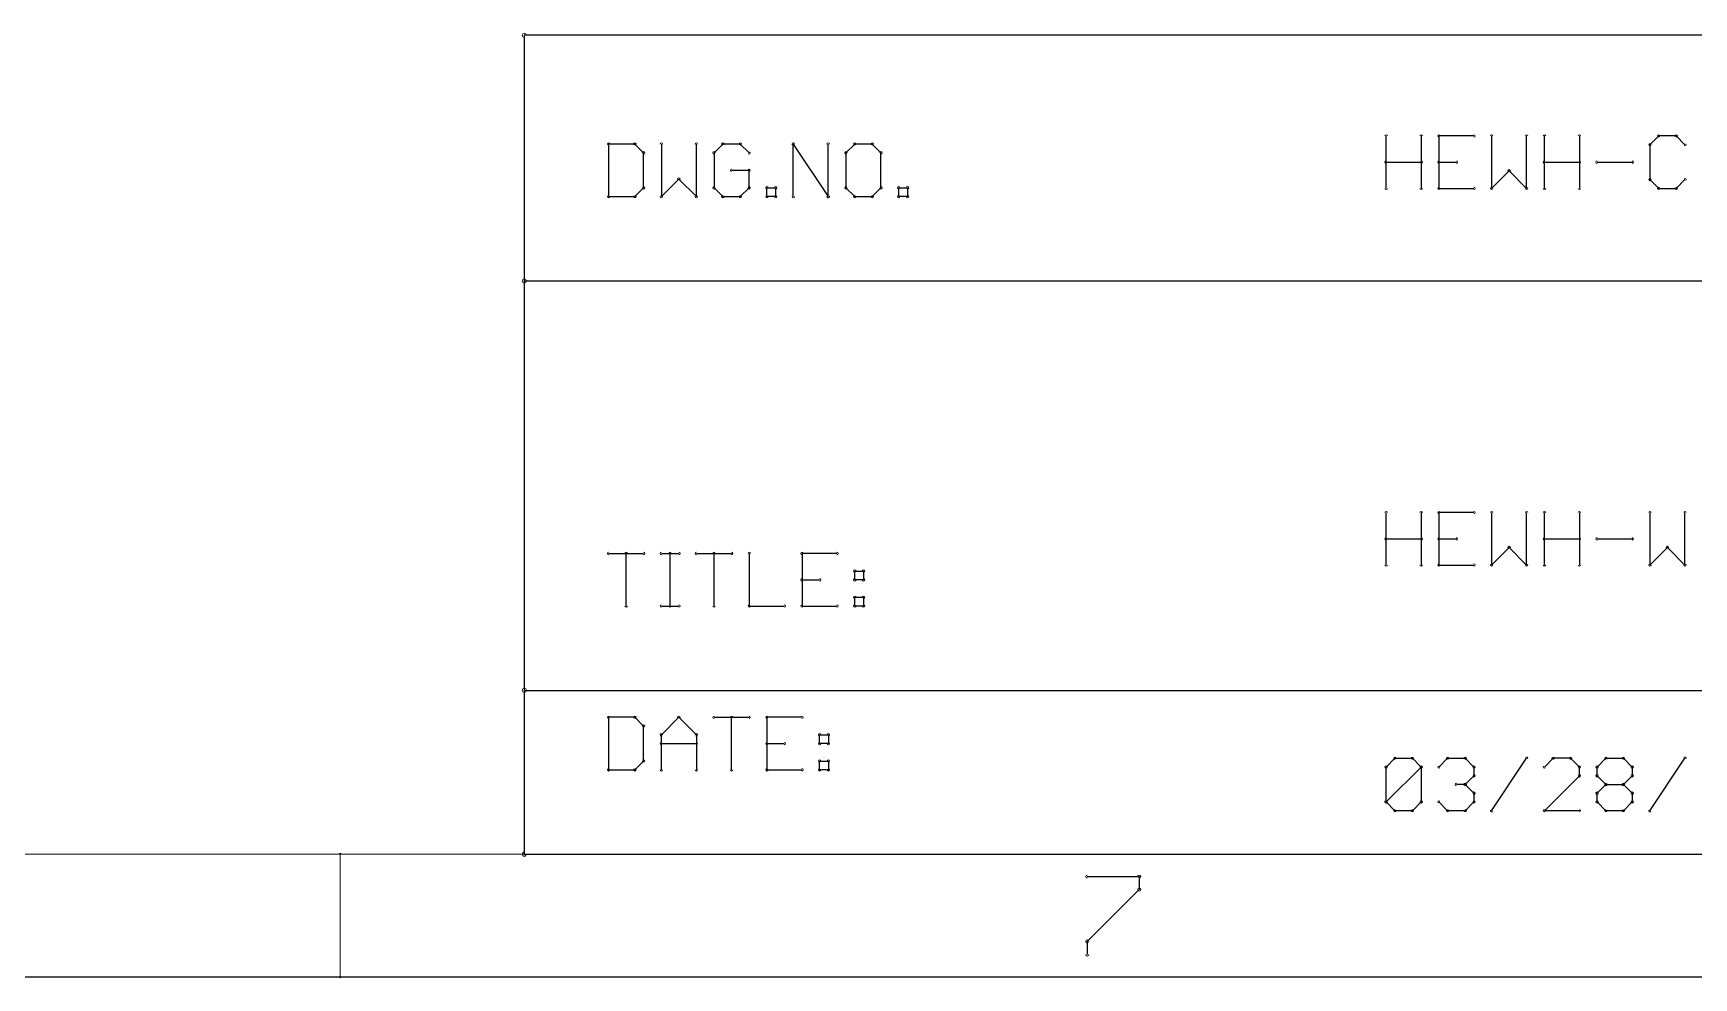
# Model space of a CAD drawing. Header units: inches. Extents: x 0 to 15.7, y 0.2 to 11.1.
# Drawn here: x 11.3 to 13.329, y 0.249 to 1.403 of the extents above; entities that cross this region are included whole.
import ezdxf

# ---------------------------------------------------------------- set-up
doc = ezdxf.new("R2010")
doc.units = ezdxf.units.IN
doc.header["$MEASUREMENT"] = 0
for name, color, linetype in [('94', 14, 'Continuous'), ('97', 94, 'Continuous'), ('TEXT', 4, 'Continuous')]:
    doc.layers.add(name, color=color, linetype=linetype)

msp = doc.modelspace()

# ---------------------------------------------------------------- linework, layer by layer
at = {"layer": '94', "lineweight": 25}
for p, q in [((11.9, 1.4), (11.9, 1.1)), ((14.4, 1.4), (11.9, 1.4)), ((12.003, 1.2671), (12.003, 1.203)), ((12.035, 1.2671), (12.003, 1.2671)), ((12.0457, 1.2564), (12.035, 1.2671)), ((12.0675, 1.2671), (12.0675, 1.203)), ((12.1102, 1.203), (12.1102, 1.2671)), ((12.1426, 1.2671), (12.1319, 1.2564)), ((12.1639, 1.2671), (12.1426, 1.2671)), ((12.1746, 1.2564), (12.1639, 1.2671)), ((12.2286, 1.203), (12.2286, 1.2671)), ((12.2286, 1.2671), (12.2713, 1.203)), ((12.2713, 1.203), (12.2713, 1.2671)), ((12.3037, 1.2671), (12.293, 1.2564)), ((12.3251, 1.2671), (12.3037, 1.2671)), ((12.3358, 1.2564), (12.3251, 1.2671)), ((12.0457, 1.2137), (12.0457, 1.2564)), ((12.1319, 1.2564), (12.1319, 1.2137)), ((12.293, 1.2564), (12.293, 1.2137)), ((12.3358, 1.2137), (12.3358, 1.2564)), ((12.0675, 1.203), (12.0888, 1.2244)), ((12.0888, 1.2244), (12.1102, 1.203)), ((12.1746, 1.235), (12.1533, 1.235)), ((12.1746, 1.2137), (12.1746, 1.235)), ((12.003, 1.203), (12.035, 1.203)), ((12.035, 1.203), (12.0457, 1.2137)), ((12.1319, 1.2137), (12.1426, 1.203)), ((12.1426, 1.203), (12.1639, 1.203)), ((12.1639, 1.203), (12.1746, 1.2137)), ((12.1964, 1.203), (12.1964, 1.2137)), ((12.1964, 1.2137), (12.207, 1.2137)), ((12.207, 1.203), (12.1964, 1.203)), ((12.207, 1.2137), (12.207, 1.203)), ((12.293, 1.2137), (12.3037, 1.203)), ((12.3037, 1.203), (12.3251, 1.203)), ((12.3251, 1.203), (12.3358, 1.2137)), ((12.3575, 1.203), (12.3575, 1.2137)), ((12.3575, 1.2137), (12.3682, 1.2137)), ((12.3682, 1.203), (12.3575, 1.203)), ((12.3682, 1.2137), (12.3682, 1.203)), ((11.9, 1.1), (11.9, 0.6)), ((11.9, 1.1), (14.4, 1.1)), ((12.003, 0.7671), (12.0457, 0.7671)), ((12.0244, 0.703), (12.0244, 0.7671)), ((12.0675, 0.7671), (12.0888, 0.7671)), ((12.0781, 0.703), (12.0781, 0.7671)), ((12.1104, 0.7671), (12.1531, 0.7671)), ((12.1318, 0.703), (12.1318, 0.7671)), ((12.1749, 0.7671), (12.1749, 0.703)), ((12.282, 0.7671), (12.2393, 0.7671)), ((12.2393, 0.7671), (12.2393, 0.703)), ((12.2393, 0.735), (12.2607, 0.735)), ((12.3038, 0.7457), (12.3145, 0.7457)), ((12.3038, 0.735), (12.3038, 0.7457)), ((12.3145, 0.735), (12.3038, 0.735)), ((12.3145, 0.7457), (12.3145, 0.735)), ((12.3038, 0.7137), (12.3145, 0.7137)), ((12.3038, 0.703), (12.3038, 0.7137)), ((12.3145, 0.7137), (12.3145, 0.703)), ((12.0675, 0.703), (12.0888, 0.703)), ((12.1749, 0.703), (12.2176, 0.703)), ((12.2393, 0.703), (12.282, 0.703)), ((12.3145, 0.703), (12.3038, 0.703)), ((11.9, 0.6), (11.9, 0.4)), ((11.9, 0.6), (15.5, 0.6)), ((12.003, 0.5671), (12.003, 0.503)), ((12.035, 0.5671), (12.003, 0.5671)), ((12.0457, 0.5564), (12.035, 0.5671)), ((12.0457, 0.5137), (12.0457, 0.5564)), ((12.0675, 0.5457), (12.0888, 0.5671)), ((12.0888, 0.5671), (12.1102, 0.5457)), ((12.1319, 0.5671), (12.1746, 0.5671)), ((12.1533, 0.503), (12.1533, 0.5671)), ((12.2391, 0.5671), (12.1964, 0.5671)), ((12.1964, 0.5671), (12.1964, 0.503)), ((12.0675, 0.503), (12.0675, 0.5457)), ((12.0675, 0.535), (12.1102, 0.535)), ((12.1102, 0.5457), (12.1102, 0.503)), ((12.1964, 0.535), (12.2177, 0.535)), ((12.2608, 0.5457), (12.2715, 0.5457)), ((12.2608, 0.535), (12.2608, 0.5457)), ((12.2715, 0.535), (12.2608, 0.535)), ((12.2715, 0.5457), (12.2715, 0.535)), ((12.035, 0.503), (12.0457, 0.5137)), ((12.2608, 0.5137), (12.2715, 0.5137)), ((12.2608, 0.503), (12.2608, 0.5137)), ((12.2715, 0.5137), (12.2715, 0.503)), ((12.003, 0.503), (12.035, 0.503)), ((12.1964, 0.503), (12.2391, 0.503)), ((12.2715, 0.503), (12.2608, 0.503)), ((11.9, 0.4), (14.4, 0.4))]:
    msp.add_line(p, q, dxfattribs=at)
at = {"layer": '94', "lineweight": 18}
for centre, radius, start, end in [((11.9, 1.4), 0.0025, 0, 180), ((11.9, 1.4), 0.0025, 90, 270), ((12.003, 1.2671), 0.0015, 0, 180), ((12.003, 1.2671), 0.0015, 90, 270), ((12.035, 1.2671), 0.0015, 45, 225), ((12.035, 1.2671), 0.0015, 270, 90), ((12.0675, 1.2671), 0.0015, 0, 180), ((12.1102, 1.2671), 0.0015, 0, 180), ((12.1426, 1.2671), 0.0015, 90, 270), ((12.1426, 1.2671), 0.0015, 315, 135), ((12.1639, 1.2671), 0.0015, 45, 225), ((12.1639, 1.2671), 0.0015, 270, 90), ((12.2286, 1.2671), 0.0015, 0, 180), ((12.2286, 1.2671), 0.0015, 33.6901, 213.6901), ((12.2713, 1.2671), 0.0015, 0, 180), ((12.3037, 1.2671), 0.0015, 90, 270), ((12.3037, 1.2671), 0.0015, 315.0135, 135.0135), ((12.3251, 1.2671), 0.0015, 45, 225), ((12.3251, 1.2671), 0.0015, 270, 90), ((12.0457, 1.2564), 0.0015, 0, 180), ((12.0457, 1.2564), 0.0015, 225, 45), ((12.1319, 1.2564), 0.0015, 0, 180), ((12.1319, 1.2564), 0.0015, 135, 315), ((12.1746, 1.2564), 0.0015, 225, 45), ((12.293, 1.2564), 0.0015, 0, 180), ((12.293, 1.2564), 0.0015, 134.9865, 314.9865), ((12.3358, 1.2564), 0.0015, 0, 180), ((12.3358, 1.2564), 0.0015, 225.0135, 45.0135), ((12.0888, 1.2244), 0.0015, 45, 225), ((12.0888, 1.2244), 0.0015, 315, 135), ((12.1533, 1.235), 0.0015, 90, 270), ((12.1746, 1.235), 0.0015, 0, 180), ((12.1746, 1.235), 0.0015, 270, 90), ((12.003, 1.203), 0.0015, 90, 270), ((12.003, 1.203), 0.0015, 180, 0), ((12.035, 1.203), 0.0015, 134.9865, 314.9865), ((12.035, 1.203), 0.0015, 270, 90), ((12.0457, 1.2137), 0.0015, 180, 0), ((12.0457, 1.2137), 0.0015, 315.0135, 135.0135), ((12.0675, 1.203), 0.0015, 135, 315), ((12.0675, 1.203), 0.0015, 180, 0), ((12.1102, 1.203), 0.0015, 180, 0), ((12.1102, 1.203), 0.0015, 225, 45), ((12.1319, 1.2137), 0.0015, 44.9865, 224.9865), ((12.1319, 1.2137), 0.0015, 180, 0), ((12.1426, 1.203), 0.0015, 90, 270), ((12.1426, 1.203), 0.0015, 225.0135, 45.0135), ((12.1639, 1.203), 0.0015, 134.9865, 314.9865), ((12.1639, 1.203), 0.0015, 270, 90), ((12.1746, 1.2137), 0.0015, 180, 0), ((12.1746, 1.2137), 0.0015, 315.0135, 135.0135), ((12.1964, 1.2137), 0.0015, 0, 180), ((12.1964, 1.2137), 0.0015, 90, 270), ((12.1964, 1.203), 0.0015, 90, 270), ((12.1964, 1.203), 0.0015, 180, 0), ((12.207, 1.2137), 0.0015, 0, 180), ((12.207, 1.203), 0.0015, 180, 0), ((12.207, 1.2137), 0.0015, 270, 90), ((12.207, 1.203), 0.0015, 270, 90), ((12.2286, 1.203), 0.0015, 180, 0), ((12.2713, 1.203), 0.0015, 180, 0), ((12.2713, 1.203), 0.0015, 213.6795, 33.6795), ((12.293, 1.2137), 0.0015, 45, 225), ((12.293, 1.2137), 0.0015, 180, 0), ((12.3037, 1.203), 0.0015, 90, 270), ((12.3037, 1.203), 0.0015, 225, 45), ((12.3251, 1.203), 0.0015, 134.9865, 314.9865), ((12.3251, 1.203), 0.0015, 270, 90), ((12.3358, 1.2137), 0.0015, 180, 0), ((12.3358, 1.2137), 0.0015, 315, 135), ((12.3575, 1.2137), 0.0015, 0, 180), ((12.3575, 1.2137), 0.0015, 90, 270), ((12.3575, 1.203), 0.0015, 90, 270), ((12.3575, 1.203), 0.0015, 180, 0), ((12.3682, 1.2137), 0.0015, 0, 180), ((12.3682, 1.203), 0.0015, 180, 0), ((12.3682, 1.2137), 0.0015, 270, 90), ((12.3682, 1.203), 0.0015, 270, 90), ((11.9, 1.1), 0.0025, 0, 180), ((11.9, 1.1), 0.0025, 90, 270), ((11.9, 1.1), 0.0025, 180, 0), ((12.003, 0.7671), 0.0015, 90, 270), ((12.0244, 0.7671), 0.0015, 0, 180), ((12.0457, 0.7671), 0.0015, 270, 90), ((12.0675, 0.7671), 0.0015, 90, 270), ((12.0781, 0.7671), 0.0015, 0, 180), ((12.0888, 0.7671), 0.0015, 270, 90), ((12.1104, 0.7671), 0.0015, 90, 270), ((12.1318, 0.7671), 0.0015, 0, 180), ((12.1531, 0.7671), 0.0015, 270, 90), ((12.1749, 0.7671), 0.0015, 0, 180), ((12.2393, 0.7671), 0.0015, 90, 270), ((12.2393, 0.7671), 0.0015, 0, 180), ((12.282, 0.7671), 0.0015, 270, 90), ((12.2393, 0.735), 0.0015, 90, 270), ((12.2607, 0.735), 0.0015, 270, 90), ((12.3038, 0.7457), 0.0015, 90, 270), ((12.3038, 0.7457), 0.0015, 0, 180), ((12.3038, 0.735), 0.0015, 90, 270), ((12.3038, 0.735), 0.0015, 180, 0), ((12.3145, 0.7457), 0.0015, 0, 180), ((12.3145, 0.735), 0.0015, 180, 0), ((12.3145, 0.7457), 0.0015, 270, 90), ((12.3145, 0.735), 0.0015, 270, 90), ((12.3038, 0.7137), 0.0015, 90, 270), ((12.3038, 0.7137), 0.0015, 0, 180), ((12.3145, 0.7137), 0.0015, 0, 180), ((12.3145, 0.7137), 0.0015, 270, 90), ((12.0244, 0.703), 0.0015, 180, 0), ((12.0675, 0.703), 0.0015, 90, 270), ((12.0781, 0.703), 0.0015, 180, 0), ((12.0888, 0.703), 0.0015, 270, 90), ((12.1318, 0.703), 0.0015, 180, 0), ((12.1749, 0.703), 0.0015, 90, 270), ((12.1749, 0.703), 0.0015, 180, 0), ((12.2176, 0.703), 0.0015, 270, 90), ((12.2393, 0.703), 0.0015, 90, 270), ((12.2393, 0.703), 0.0015, 180, 0), ((12.282, 0.703), 0.0015, 270, 90), ((12.3038, 0.703), 0.0015, 90, 270), ((12.3038, 0.703), 0.0015, 180, 0), ((12.3145, 0.703), 0.0015, 180, 0), ((12.3145, 0.703), 0.0015, 270, 90), ((11.9, 0.6), 0.0025, 0, 180), ((11.9, 0.6), 0.0025, 90, 270), ((11.9, 0.6), 0.0025, 180, 0), ((12.003, 0.5671), 0.0015, 0, 180), ((12.003, 0.5671), 0.0015, 90, 270), ((12.035, 0.5671), 0.0015, 45, 225), ((12.035, 0.5671), 0.0015, 270, 90), ((12.0888, 0.5671), 0.0015, 45, 225), ((12.0888, 0.5671), 0.0015, 315, 135), ((12.1319, 0.5671), 0.0015, 90, 270), ((12.1533, 0.5671), 0.0015, 0, 180), ((12.1746, 0.5671), 0.0015, 270, 90), ((12.1964, 0.5671), 0.0015, 90, 270), ((12.1964, 0.5671), 0.0015, 0, 180), ((12.2391, 0.5671), 0.0015, 270, 90), ((12.0457, 0.5564), 0.0015, 0, 180), ((12.0457, 0.5564), 0.0015, 225, 45), ((12.0675, 0.5457), 0.0015, 0, 180), ((12.0675, 0.5457), 0.0015, 135, 315), ((12.0675, 0.535), 0.0015, 90, 270), ((12.1102, 0.5457), 0.0015, 0, 180), ((12.1102, 0.5457), 0.0015, 225, 45), ((12.1102, 0.535), 0.0015, 270, 90), ((12.1964, 0.535), 0.0015, 90, 270), ((12.2177, 0.535), 0.0015, 270, 90), ((12.2608, 0.5457), 0.0015, 90, 270), ((12.2608, 0.5457), 0.0015, 0, 180), ((12.2608, 0.535), 0.0015, 90, 270), ((12.2608, 0.535), 0.0015, 180, 0), ((12.2715, 0.5457), 0.0015, 0, 180), ((12.2715, 0.535), 0.0015, 180, 0), ((12.2715, 0.5457), 0.0015, 270, 90), ((12.2715, 0.535), 0.0015, 270, 90), ((12.0457, 0.5137), 0.0015, 180, 0), ((12.0457, 0.5137), 0.0015, 315.0135, 135.0135), ((12.2608, 0.5137), 0.0015, 90, 270), ((12.2608, 0.5137), 0.0015, 0, 180), ((12.2715, 0.5137), 0.0015, 0, 180), ((12.2715, 0.5137), 0.0015, 270, 90), ((12.003, 0.503), 0.0015, 90, 270), ((12.003, 0.503), 0.0015, 180, 0), ((12.035, 0.503), 0.0015, 134.9865, 314.9865), ((12.035, 0.503), 0.0015, 270, 90), ((12.0675, 0.503), 0.0015, 180, 0), ((12.1102, 0.503), 0.0015, 180, 0), ((12.1533, 0.503), 0.0015, 180, 0), ((12.1964, 0.503), 0.0015, 90, 270), ((12.1964, 0.503), 0.0015, 180, 0), ((12.2391, 0.503), 0.0015, 270, 90), ((12.2608, 0.503), 0.0015, 90, 270), ((12.2608, 0.503), 0.0015, 180, 0), ((12.2715, 0.503), 0.0015, 180, 0), ((12.2715, 0.503), 0.0015, 270, 90), ((11.9, 0.4), 0.0025, 90, 270), ((11.9, 0.4), 0.0025, 180, 0)]:
    msp.add_arc(centre, radius, start, end, dxfattribs=at)
at = {"layer": '97', "lineweight": 25}
for p, q in [((12.953, 0.753), (12.953, 0.8171)), ((12.9957, 0.8171), (12.9957, 0.753)), ((13.0602, 0.8171), (13.0175, 0.8171)), ((13.0175, 0.8171), (13.0175, 0.753)), ((13.0819, 0.8171), (13.0819, 0.753)), ((13.1246, 0.753), (13.1246, 0.8171)), ((13.1464, 0.753), (13.1464, 0.8171)), ((13.1891, 0.8171), (13.1891, 0.753)), ((13.2753, 0.8171), (13.2753, 0.753)), ((13.318, 0.753), (13.318, 0.8171)), ((12.953, 0.785), (12.9957, 0.785)), ((13.0175, 0.785), (13.0388, 0.785)), ((13.0819, 0.753), (13.1033, 0.7744)), ((13.1033, 0.7744), (13.1246, 0.753)), ((13.1464, 0.785), (13.1891, 0.785)), ((13.2108, 0.785), (13.2535, 0.785)), ((13.2753, 0.753), (13.2966, 0.7744)), ((13.2966, 0.7744), (13.318, 0.753)), ((13.0175, 0.753), (13.0602, 0.753)), ((12.953, 0.5064), (12.9637, 0.5171)), ((12.9637, 0.5171), (12.985, 0.5171)), ((12.985, 0.5171), (12.9957, 0.5064)), ((13.0175, 0.5064), (13.0281, 0.5171)), ((13.0281, 0.5171), (13.0495, 0.5171)), ((13.0495, 0.5171), (13.0602, 0.5064)), ((13.0819, 0.453), (13.1246, 0.5171)), ((13.157, 0.5171), (13.1464, 0.5064)), ((13.1784, 0.5171), (13.157, 0.5171)), ((13.1891, 0.5064), (13.1784, 0.5171)), ((13.2108, 0.5064), (13.2215, 0.5171)), ((13.2215, 0.5171), (13.2428, 0.5171)), ((13.2428, 0.5171), (13.2535, 0.5064)), ((13.2753, 0.453), (13.318, 0.5171)), ((12.953, 0.4637), (12.953, 0.5064)), ((12.953, 0.4637), (12.9957, 0.5064)), ((12.9957, 0.5064), (12.9957, 0.4637)), ((13.0602, 0.4957), (13.0495, 0.485)), ((13.0602, 0.5064), (13.0602, 0.4957)), ((13.1464, 0.453), (13.1891, 0.4957)), ((13.1891, 0.4957), (13.1891, 0.5064)), ((13.2108, 0.4957), (13.2108, 0.5064)), ((13.2215, 0.485), (13.2108, 0.4957)), ((13.2535, 0.4957), (13.2428, 0.485)), ((13.2535, 0.5064), (13.2535, 0.4957)), ((13.0495, 0.485), (13.0388, 0.485)), ((13.0495, 0.485), (13.0602, 0.4744)), ((13.0602, 0.4744), (13.0602, 0.4637)), ((13.2108, 0.4744), (13.2215, 0.485)), ((13.2108, 0.4637), (13.2108, 0.4744)), ((13.2215, 0.485), (13.2428, 0.485)), ((13.2428, 0.485), (13.2535, 0.4744)), ((13.2535, 0.4744), (13.2535, 0.4637)), ((12.9637, 0.453), (12.953, 0.4637)), ((12.985, 0.453), (12.9637, 0.453)), ((12.9957, 0.4637), (12.985, 0.453)), ((13.0281, 0.453), (13.0175, 0.4637)), ((13.0495, 0.453), (13.0281, 0.453)), ((13.0602, 0.4637), (13.0495, 0.453)), ((13.1891, 0.453), (13.1464, 0.453)), ((13.2215, 0.453), (13.2108, 0.4637)), ((13.2428, 0.453), (13.2215, 0.453)), ((13.2535, 0.4637), (13.2428, 0.453)), ((12.5879, 0.3725), (12.6512, 0.3725)), ((12.6512, 0.3725), (12.6512, 0.3567)), ((12.6512, 0.3567), (12.5879, 0.2934)), ((12.5879, 0.2934), (12.5879, 0.2776)), ((0.05, 0.25), (15.65, 0.25))]:
    msp.add_line(p, q, dxfattribs=at)
at = {"layer": '97', "lineweight": 18}
for p, q in [((0.2, 0.4), (15.5, 0.4)), ((11.675, 0.25), (11.675, 0.4))]:
    msp.add_line(p, q, dxfattribs=at)
for centre, radius, start, end in [((12.953, 0.8171), 0.0015, 0, 180), ((12.9957, 0.8171), 0.0015, 0, 180), ((13.0175, 0.8171), 0.0015, 90, 270), ((13.0175, 0.8171), 0.0015, 0, 180), ((13.0602, 0.8171), 0.0015, 270, 90), ((13.0819, 0.8171), 0.0015, 0, 180), ((13.1246, 0.8171), 0.0015, 0, 180), ((13.1464, 0.8171), 0.0015, 0, 180), ((13.1891, 0.8171), 0.0015, 0, 180), ((13.2753, 0.8171), 0.0015, 0, 180), ((13.318, 0.8171), 0.0015, 0, 180), ((12.953, 0.785), 0.0015, 90, 270), ((12.9957, 0.785), 0.0015, 270, 90), ((13.0175, 0.785), 0.0015, 90, 270), ((13.0388, 0.785), 0.0015, 270, 90), ((13.1033, 0.7744), 0.0015, 45, 225), ((13.1033, 0.7744), 0.0015, 315, 135), ((13.1464, 0.785), 0.0015, 90, 270), ((13.1891, 0.785), 0.0015, 270, 90), ((13.2108, 0.785), 0.0015, 90, 270), ((13.2535, 0.785), 0.0015, 270, 90), ((13.2966, 0.7744), 0.0015, 45, 225), ((13.2966, 0.7744), 0.0015, 315, 135), ((12.953, 0.753), 0.0015, 180, 0), ((12.9957, 0.753), 0.0015, 180, 0), ((13.0175, 0.753), 0.0015, 90, 270), ((13.0175, 0.753), 0.0015, 180, 0), ((13.0602, 0.753), 0.0015, 270, 90), ((13.0819, 0.753), 0.0015, 135, 315), ((13.0819, 0.753), 0.0015, 180, 0), ((13.1246, 0.753), 0.0015, 180, 0), ((13.1246, 0.753), 0.0015, 225, 45), ((13.1464, 0.753), 0.0015, 180, 0), ((13.1891, 0.753), 0.0015, 180, 0), ((13.2753, 0.753), 0.0015, 135, 315), ((13.2753, 0.753), 0.0015, 180, 0), ((13.318, 0.753), 0.0015, 180, 0), ((13.318, 0.753), 0.0015, 225, 45), ((12.953, 0.5064), 0.0015, 0, 180), ((12.953, 0.5064), 0.0015, 135, 315), ((12.9637, 0.5171), 0.0015, 90, 270), ((12.9637, 0.5171), 0.0015, 315, 135), ((12.985, 0.5171), 0.0015, 45, 225), ((12.985, 0.5171), 0.0015, 270, 90), ((12.9957, 0.5064), 0.0015, 0, 180), ((12.9957, 0.5064), 0.0015, 315, 135), ((12.9957, 0.5064), 0.0015, 225, 45), ((13.0175, 0.5064), 0.0015, 135, 315), ((13.0281, 0.5171), 0.0015, 90, 270), ((13.0281, 0.5171), 0.0015, 315, 135), ((13.0495, 0.5171), 0.0015, 45, 225), ((13.0495, 0.5171), 0.0015, 270, 90), ((13.0602, 0.5064), 0.0015, 0, 180), ((13.0602, 0.5064), 0.0015, 225, 45), ((13.1246, 0.5171), 0.0015, 326.3099, 146.3099), ((13.1464, 0.5064), 0.0015, 135, 315), ((13.157, 0.5171), 0.0015, 90, 270), ((13.157, 0.5171), 0.0015, 315, 135), ((13.1784, 0.5171), 0.0015, 45, 225), ((13.1784, 0.5171), 0.0015, 270, 90), ((13.1891, 0.5064), 0.0015, 0, 180), ((13.1891, 0.5064), 0.0015, 225, 45), ((13.2108, 0.5064), 0.0015, 0, 180), ((13.2108, 0.5064), 0.0015, 135, 315), ((13.2215, 0.5171), 0.0015, 90, 270), ((13.2215, 0.5171), 0.0015, 315, 135), ((13.2428, 0.5171), 0.0015, 45, 225), ((13.2428, 0.5171), 0.0015, 270, 90), ((13.2535, 0.5064), 0.0015, 0, 180), ((13.2535, 0.5064), 0.0015, 225, 45), ((13.318, 0.5171), 0.0015, 326.3099, 146.3099), ((13.0602, 0.4957), 0.0015, 180, 0), ((13.0602, 0.4957), 0.0015, 315, 135), ((13.1891, 0.4957), 0.0015, 180, 0), ((13.1891, 0.4957), 0.0015, 315, 135), ((13.2108, 0.4957), 0.0015, 45, 225), ((13.2108, 0.4957), 0.0015, 180, 0), ((13.2535, 0.4957), 0.0015, 180, 0), ((13.2535, 0.4957), 0.0015, 315, 135), ((13.0388, 0.485), 0.0015, 90, 270), ((13.0495, 0.485), 0.0015, 45, 225), ((13.0495, 0.485), 0.0015, 135, 315), ((13.0495, 0.485), 0.0015, 270, 90), ((13.0602, 0.4744), 0.0015, 0, 180), ((13.0602, 0.4744), 0.0015, 224.9865, 44.9865), ((13.2108, 0.4744), 0.0015, 0, 180), ((13.2108, 0.4744), 0.0015, 135.0135, 315.0135), ((13.2215, 0.485), 0.0015, 90, 270), ((13.2215, 0.485), 0.0015, 315, 135), ((13.2215, 0.485), 0.0015, 225, 45), ((13.2428, 0.485), 0.0015, 45, 225), ((13.2428, 0.485), 0.0015, 135, 315), ((13.2428, 0.485), 0.0015, 270, 90), ((13.2535, 0.4744), 0.0015, 0, 180), ((13.2535, 0.4744), 0.0015, 224.9865, 44.9865), ((12.953, 0.4637), 0.0015, 44.9865, 224.9865), ((12.953, 0.4637), 0.0015, 135.0135, 315.0135), ((12.953, 0.4637), 0.0015, 180, 0), ((12.9637, 0.453), 0.0015, 90, 270), ((12.9637, 0.453), 0.0015, 225.0135, 45.0135), ((12.985, 0.453), 0.0015, 134.9865, 314.9865), ((12.985, 0.453), 0.0015, 270, 90), ((12.9957, 0.4637), 0.0015, 180, 0), ((12.9957, 0.4637), 0.0015, 315.0135, 135.0135), ((13.0175, 0.4637), 0.0015, 44.9865, 224.9865), ((13.0281, 0.453), 0.0015, 90, 270), ((13.0281, 0.453), 0.0015, 225.0135, 45.0135), ((13.0495, 0.453), 0.0015, 134.9865, 314.9865), ((13.0495, 0.453), 0.0015, 270, 90), ((13.0602, 0.4637), 0.0015, 180, 0), ((13.0602, 0.4637), 0.0015, 315.0135, 135.0135), ((13.0819, 0.453), 0.0015, 146.3099, 326.3099), ((13.1464, 0.453), 0.0015, 90, 270), ((13.1464, 0.453), 0.0015, 135, 315), ((13.1891, 0.453), 0.0015, 270, 90), ((13.2108, 0.4637), 0.0015, 44.9865, 224.9865), ((13.2108, 0.4637), 0.0015, 180, 0), ((13.2215, 0.453), 0.0015, 90, 270), ((13.2215, 0.453), 0.0015, 225.0135, 45.0135), ((13.2428, 0.453), 0.0015, 134.9865, 314.9865), ((13.2428, 0.453), 0.0015, 270, 90), ((13.2535, 0.4637), 0.0015, 180, 0), ((13.2535, 0.4637), 0.0015, 315.0135, 135.0135), ((13.2753, 0.453), 0.0015, 146.3099, 326.3099), ((11.675, 0.4), 0.000984, 0, 180), ((12.5879, 0.3725), 0.002, 90, 270), ((12.6512, 0.3725), 0.002, 0, 180), ((12.6512, 0.3725), 0.002, 270, 90), ((12.6512, 0.3567), 0.002, 180, 0), ((12.6512, 0.3567), 0.002, 315.0101, 135.0101), ((12.5879, 0.2934), 0.002, 0, 180), ((12.5879, 0.2934), 0.002, 135, 315), ((12.5879, 0.2776), 0.002, 180, 0), ((11.675, 0.25), 0.000984, 180, 0)]:
    msp.add_arc(centre, radius, start, end, dxfattribs=at)
at = {"layer": 'TEXT', "lineweight": 25}
for p, q in [((12.953, 1.213), (12.953, 1.2771)), ((12.9957, 1.2771), (12.9957, 1.213)), ((13.0602, 1.2771), (13.0175, 1.2771)), ((13.0175, 1.2771), (13.0175, 1.213)), ((13.0819, 1.2771), (13.0819, 1.213)), ((13.1246, 1.213), (13.1246, 1.2771)), ((13.1464, 1.213), (13.1464, 1.2771)), ((13.1891, 1.2771), (13.1891, 1.213)), ((13.286, 1.2771), (13.2753, 1.2664)), ((13.2753, 1.2664), (13.2753, 1.2237)), ((13.3073, 1.2771), (13.286, 1.2771)), ((13.318, 1.2664), (13.3073, 1.2771)), ((12.953, 1.245), (12.9957, 1.245)), ((13.0175, 1.245), (13.0388, 1.245)), ((13.1464, 1.245), (13.1891, 1.245)), ((13.2108, 1.245), (13.2535, 1.245)), ((13.0819, 1.213), (13.1033, 1.2344)), ((13.1033, 1.2344), (13.1246, 1.213)), ((13.2753, 1.2237), (13.286, 1.213)), ((13.3073, 1.213), (13.318, 1.2237)), ((13.0175, 1.213), (13.0602, 1.213)), ((13.286, 1.213), (13.3073, 1.213))]:
    msp.add_line(p, q, dxfattribs=at)
at = {"layer": 'TEXT', "lineweight": 18}
for centre, start, end in [((12.953, 1.2771), 0, 180), ((12.9957, 1.2771), 0, 180), ((13.0175, 1.2771), 90, 270), ((13.0175, 1.2771), 0, 180), ((13.0602, 1.2771), 270, 90), ((13.0819, 1.2771), 0, 180), ((13.1246, 1.2771), 0, 180), ((13.1464, 1.2771), 0, 180), ((13.1891, 1.2771), 0, 180), ((13.286, 1.2771), 90, 270), ((13.286, 1.2771), 315, 135), ((13.3073, 1.2771), 45, 225), ((13.3073, 1.2771), 270, 90), ((13.2753, 1.2664), 0, 180), ((13.2753, 1.2664), 135, 315), ((13.318, 1.2664), 225, 45), ((12.953, 1.245), 90, 270), ((12.9957, 1.245), 270, 90), ((13.0175, 1.245), 90, 270), ((13.0388, 1.245), 270, 90), ((13.1464, 1.245), 90, 270), ((13.1891, 1.245), 270, 90), ((13.2108, 1.245), 90, 270), ((13.2535, 1.245), 270, 90), ((13.1033, 1.2344), 45, 225), ((13.1033, 1.2344), 315, 135), ((13.2753, 1.2237), 44.9865, 224.9865), ((13.2753, 1.2237), 180, 0), ((13.318, 1.2237), 315.0135, 135.0135), ((12.953, 1.213), 180, 0), ((12.9957, 1.213), 180, 0), ((13.0175, 1.213), 90, 270), ((13.0175, 1.213), 180, 0), ((13.0602, 1.213), 270, 90), ((13.0819, 1.213), 135, 315), ((13.0819, 1.213), 180, 0), ((13.1246, 1.213), 180, 0), ((13.1246, 1.213), 225, 45), ((13.1464, 1.213), 180, 0), ((13.1891, 1.213), 180, 0), ((13.286, 1.213), 90, 270), ((13.286, 1.213), 225.0135, 45.0135), ((13.3073, 1.213), 134.9865, 314.9865), ((13.3073, 1.213), 270, 90)]:
    msp.add_arc(centre, 0.0015, start, end, dxfattribs=at)

doc.saveas('drawing.dxf')
